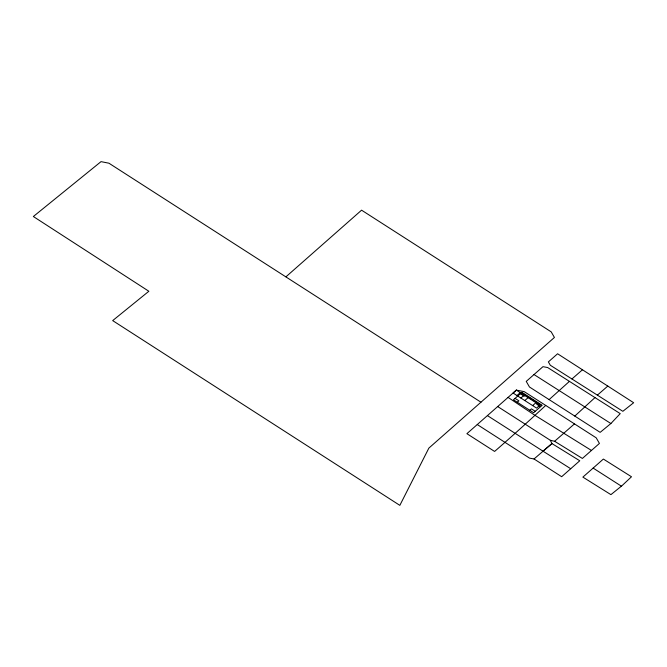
<?xml version="1.0" encoding="UTF-8"?>
<svg xmlns="http://www.w3.org/2000/svg" width="667" height="667" viewBox="0 0 667 667"><rect width="100%" height="100%" fill="white"/><g stroke="black" fill="none" stroke-linecap="round" stroke-linejoin="round"><path stroke-width="1" d="M610.889 423.528L620.227 413.632L547.674 367.55L542.971 366.667L526.246 381.391L529.465 386.993L600.158 432.358L610.889 423.528L534.009 374.546M574.796 416.083L594.981 397.599M549.124 399.608L569.426 381.374M516.967 395.531L520.252 392.63M520.894 398.041L524.179 395.147M517.284 402.243L518.884 400.825L515.066 398.374M525.296 395.172L524.145 396.19L520.327 393.738M524.812 400.559L528.097 397.657M532.65 405.586L535.934 402.693M529.823 410.288L531.432 408.871L535.251 411.322M537.844 403.218L536.685 404.235L540.503 406.687M545.723 405.428C528.881 420.994 511.939 436.401 494.597 451.442L466.9 433.675L516.333 390.12L524.212 391.621L596.206 437.827L599.425 443.43L582.391 458.446L554.611 441.279L550.317 440.278L497.682 406.553M593.138 468.084L603.377 459.054L631.491 476.763L621.952 485.734L610.922 494.639L582.875 477.113L593.138 468.084L621.394 486.176M285.951 276.813L361.572 210.172L551.209 331.866L554.419 337.46L428.873 448.099L399.841 505.361L112.681 320.602L148.858 291.262L33.35 216.517L101.017 161.639L108.929 163.207L480.957 402.209M477.264 424.546L529.565 458.137L534.025 458.971L561.664 476.697L579.765 460.764L551.951 443.572L550.317 440.278M574.479 423.878L554.611 441.279M571.936 378.973L622.845 411.314L633.65 402.726L557.587 353.768L548.374 361.898L550.317 365.249L571.936 378.973L582.458 369.776M534.025 458.971L551.951 443.563L542.971 451.15L487.419 415.599M597.382 395.139L607.795 386.085M591.454 450.45L534.684 415.166L508.079 397.399M542.971 451.15L570.71 468.726M521.477 392.721L541.662 405.669M516.333 390.12L513.048 393.013L536.568 408.104L539.853 405.202L516.333 390.12M521.928 392.321L513.465 399.791L533.642 412.74L542.113 405.269L521.928 392.321"/></g></svg>
